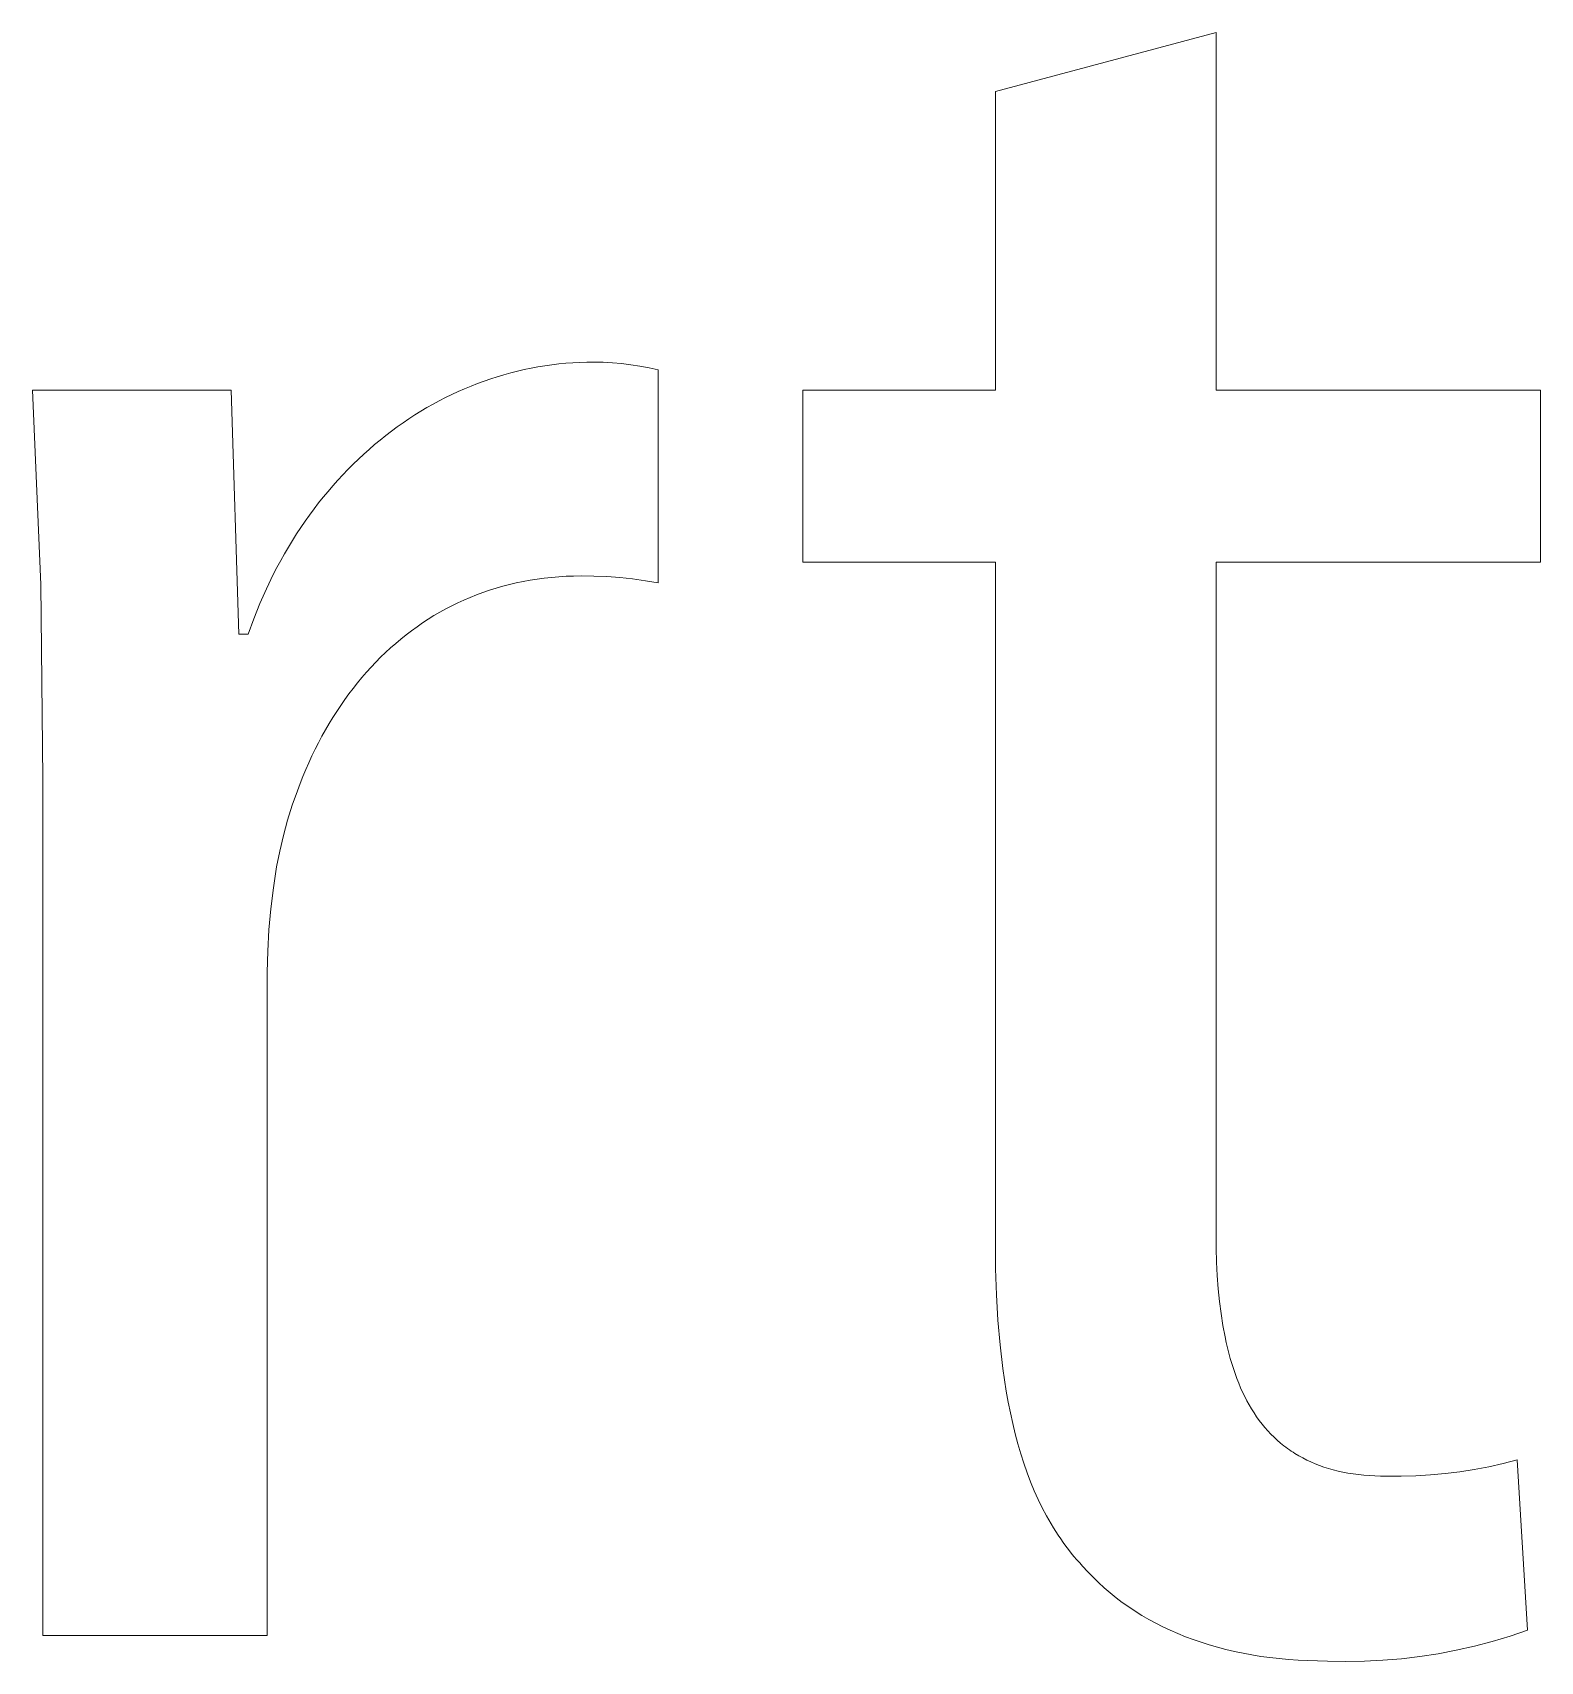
# Model space of a CAD drawing. Header units: millimetres. Extents: x -2542 to 6192, y -257 to 5845.
# Drawn here: x 3942.1 to 3993.4, y -111.1 to -55.8 of the extents above; entities that cross this region are included whole.
import ezdxf

# ---------------------------------------------------------------- set-up
doc = ezdxf.new("R2010")
doc.units = ezdxf.units.MM
doc.header["$MEASUREMENT"] = 0
doc.layers.add('Domyślny', color=7, linetype='Continuous', true_color=0x000000)

msp = doc.modelspace()

# ---------------------------------------------------------------- linework, layer by layer
at = {"layer": 'Domyślny', "color": 18, "lineweight": 15, "true_color": 0x000000}
for p, q in [((3974.825, -57.779), (3982.328, -55.773)), ((3982.328, -55.773), (3982.328, -67.929)), ((3974.825, -67.929), (3974.825, -57.779)), ((3960.461, -66.993), (3960.7, -66.98)), ((3960.7, -66.98), (3960.94, -66.972)), ((3960.94, -66.972), (3961.181, -66.97)), ((3961.181, -66.97), (3961.496, -66.977)), ((3961.496, -66.977), (3961.81, -66.994)), ((3957.672, -67.54), (3957.897, -67.468)), ((3957.897, -67.468), (3958.124, -67.4)), ((3958.124, -67.4), (3958.352, -67.337)), ((3958.352, -67.337), (3958.582, -67.279)), ((3958.582, -67.279), (3958.813, -67.226)), ((3958.813, -67.226), (3959.045, -67.178)), ((3959.045, -67.178), (3959.278, -67.134)), ((3959.278, -67.134), (3959.513, -67.096)), ((3959.513, -67.096), (3959.748, -67.063)), ((3959.748, -67.063), (3959.985, -67.034)), ((3959.985, -67.034), (3960.223, -67.011)), ((3960.223, -67.011), (3960.461, -66.993)), ((3961.81, -66.994), (3962.123, -67.021)), ((3962.123, -67.021), (3962.435, -67.059)), ((3962.435, -67.059), (3962.746, -67.106)), ((3962.746, -67.106), (3963.055, -67.164)), ((3963.055, -67.164), (3963.363, -67.231)), ((3963.363, -67.231), (3963.363, -74.473)), ((3942.386, -74.529), (3942.103, -67.929)), ((3942.103, -67.929), (3948.85, -67.929)), ((3948.85, -67.929), (3949.112, -76.218)), ((3956.138, -68.178), (3956.352, -68.073)), ((3956.352, -68.073), (3956.568, -67.972)), ((3956.568, -67.972), (3956.785, -67.877)), ((3956.785, -67.877), (3957.004, -67.786)), ((3957.004, -67.786), (3957.225, -67.699)), ((3957.225, -67.699), (3957.448, -67.617)), ((3957.448, -67.617), (3957.672, -67.54)), ((3968.281, -73.775), (3968.281, -67.929)), ((3968.281, -67.929), (3974.825, -67.929)), ((3982.328, -67.929), (3993.351, -67.929)), ((3993.351, -67.929), (3993.351, -73.775)), ((3955.096, -68.768), (3955.301, -68.641)), ((3955.301, -68.641), (3955.507, -68.519)), ((3955.507, -68.519), (3955.715, -68.401)), ((3955.715, -68.401), (3955.926, -68.287)), ((3955.926, -68.287), (3956.138, -68.178)), ((3954.3, -69.319), (3954.496, -69.175)), ((3954.496, -69.175), (3954.694, -69.035)), ((3954.694, -69.035), (3954.894, -68.9)), ((3954.894, -68.9), (3955.096, -68.768)), ((3953.727, -69.776), (3953.916, -69.62)), ((3953.916, -69.62), (3954.107, -69.467)), ((3954.107, -69.467), (3954.3, -69.319)), ((3952.997, -70.443), (3953.176, -70.27)), ((3953.176, -70.27), (3953.357, -70.101)), ((3953.357, -70.101), (3953.541, -69.937)), ((3953.541, -69.937), (3953.727, -69.776)), ((3952.478, -70.984), (3952.648, -70.8)), ((3952.648, -70.8), (3952.822, -70.619)), ((3952.822, -70.619), (3952.997, -70.443)), ((3951.983, -71.56), (3952.145, -71.364)), ((3952.145, -71.364), (3952.31, -71.172)), ((3952.31, -71.172), (3952.478, -70.984)), ((3951.516, -72.17), (3951.668, -71.963)), ((3951.668, -71.963), (3951.824, -71.76)), ((3951.824, -71.76), (3951.983, -71.56)), ((3951.219, -72.595), (3951.366, -72.381)), ((3951.366, -72.381), (3951.516, -72.17)), ((3950.798, -73.259), (3950.935, -73.034)), ((3950.935, -73.034), (3951.076, -72.813)), ((3951.076, -72.813), (3951.219, -72.595)), ((3950.535, -73.719), (3950.665, -73.487)), ((3950.665, -73.487), (3950.798, -73.259)), ((3950.285, -74.193), (3950.408, -73.954)), ((3950.408, -73.954), (3950.535, -73.719)), ((3974.825, -73.775), (3968.281, -73.775)), ((3974.825, -96.868), (3974.825, -73.775)), ((3993.351, -73.775), (3982.328, -73.775)), ((3982.328, -73.775), (3982.328, -96.606)), ((3942.452, -81.133), (3942.386, -74.529)), ((3949.828, -75.18), (3950.049, -74.68)), ((3950.049, -74.68), (3950.285, -74.193)), ((3957.63, -74.725), (3957.409, -74.801)), ((3957.854, -74.655), (3957.63, -74.725)), ((3958.08, -74.59), (3957.854, -74.655)), ((3958.309, -74.53), (3958.08, -74.59)), ((3958.541, -74.476), (3958.309, -74.53)), ((3958.776, -74.427), (3958.541, -74.476)), ((3959.013, -74.384), (3958.776, -74.427)), ((3959.253, -74.346), (3959.013, -74.384)), ((3959.495, -74.314), (3959.253, -74.346)), ((3959.74, -74.288), (3959.495, -74.314)), ((3959.987, -74.267), (3959.74, -74.288)), ((3960.238, -74.252), (3959.987, -74.267)), ((3960.49, -74.244), (3960.238, -74.252)), ((3960.745, -74.241), (3960.49, -74.244)), ((3961.184, -74.245), (3960.745, -74.241)), ((3961.622, -74.264), (3961.184, -74.245)), ((3962.059, -74.296), (3961.622, -74.264)), ((3962.496, -74.342), (3962.059, -74.296)), ((3962.93, -74.401), (3962.496, -74.342)), ((3963.363, -74.473), (3962.93, -74.401)), ((3949.622, -75.693), (3949.828, -75.18)), ((3956.347, -75.256), (3956.144, -75.362)), ((3956.554, -75.155), (3956.347, -75.256)), ((3956.764, -75.059), (3956.554, -75.155)), ((3956.976, -74.968), (3956.764, -75.059)), ((3957.191, -74.882), (3956.976, -74.968)), ((3957.409, -74.801), (3957.191, -74.882)), ((3949.432, -76.218), (3949.622, -75.693)), ((3955.358, -75.836), (3955.169, -75.966)), ((3955.55, -75.71), (3955.358, -75.836)), ((3955.745, -75.589), (3955.55, -75.71)), ((3955.943, -75.474), (3955.745, -75.589)), ((3956.144, -75.362), (3955.943, -75.474)), ((3949.112, -76.218), (3949.432, -76.218)), ((3954.62, -76.384), (3954.444, -76.532)), ((3954.8, -76.24), (3954.62, -76.384)), ((3954.983, -76.101), (3954.8, -76.24)), ((3955.169, -75.966), (3954.983, -76.101)), ((3954.1, -76.842), (3953.932, -77.004)), ((3954.27, -76.685), (3954.1, -76.842)), ((3954.444, -76.532), (3954.27, -76.685)), ((3953.607, -77.339), (3953.45, -77.513)), ((3953.768, -77.169), (3953.607, -77.339)), ((3953.932, -77.004), (3953.768, -77.169)), ((3953.145, -77.874), (3952.997, -78.06)), ((3953.296, -77.691), (3953.145, -77.874)), ((3953.45, -77.513), (3953.296, -77.691)), ((3952.711, -78.444), (3952.574, -78.642)), ((3952.852, -78.25), (3952.711, -78.444)), ((3952.997, -78.06), (3952.852, -78.25)), ((3952.309, -79.049), (3952.181, -79.258)), ((3952.439, -78.844), (3952.309, -79.049)), ((3952.574, -78.642), (3952.439, -78.844)), ((3951.937, -79.687), (3951.82, -79.907)), ((3952.057, -79.471), (3951.937, -79.687)), ((3952.181, -79.258), (3952.057, -79.471)), ((3951.707, -80.13), (3951.597, -80.357)), ((3951.82, -79.907), (3951.707, -80.13)), ((3951.388, -80.82), (3951.289, -81.056)), ((3951.49, -80.587), (3951.388, -80.82)), ((3951.597, -80.357), (3951.49, -80.587)), ((3942.452, -110.246), (3942.452, -81.133)), ((3951.193, -81.296), (3951.102, -81.539)), ((3951.289, -81.056), (3951.193, -81.296)), ((3951.102, -81.539), (3950.929, -82.034)), ((3950.929, -82.034), (3950.772, -82.541)), ((3950.772, -82.541), (3950.63, -83.059)), ((3950.503, -83.589), (3950.391, -84.129)), ((3950.63, -83.059), (3950.503, -83.589)), ((3950.391, -84.129), (3950.287, -84.84)), ((3950.287, -84.84), (3950.202, -85.554)), ((3950.202, -85.554), (3950.138, -86.27)), ((3950.138, -86.27), (3950.094, -86.988)), ((3950.094, -86.988), (3950.071, -87.706)), ((3950.071, -87.706), (3950.071, -110.246)), ((3974.834, -97.786), (3974.825, -96.868)), ((3982.328, -96.606), (3982.333, -97.09)), ((3982.333, -97.09), (3982.346, -97.561)), ((3974.864, -98.676), (3974.834, -97.786)), ((3982.346, -97.561), (3982.369, -98.019)), ((3982.369, -98.019), (3982.401, -98.463)), ((3982.401, -98.463), (3982.444, -98.893)), ((3974.914, -99.537), (3974.864, -98.676)), ((3982.444, -98.893), (3982.496, -99.309)), ((3974.985, -100.369), (3974.914, -99.537)), ((3982.496, -99.309), (3982.558, -99.712)), ((3982.558, -99.712), (3982.631, -100.1)), ((3982.631, -100.1), (3982.672, -100.289)), ((3975.079, -101.171), (3974.985, -100.369)), ((3982.672, -100.289), (3982.715, -100.475)), ((3982.715, -100.475), (3982.761, -100.656)), ((3982.761, -100.656), (3982.809, -100.835)), ((3975.134, -101.561), (3975.079, -101.171)), ((3982.809, -100.835), (3982.861, -101.009)), ((3982.861, -101.009), (3982.915, -101.18)), ((3982.915, -101.18), (3982.972, -101.347)), ((3975.196, -101.943), (3975.134, -101.561)), ((3982.972, -101.347), (3983.032, -101.511)), ((3983.032, -101.511), (3983.095, -101.67)), ((3983.095, -101.67), (3983.161, -101.827)), ((3983.161, -101.827), (3983.229, -101.979)), ((3975.263, -102.317), (3975.196, -101.943)), ((3975.336, -102.684), (3975.263, -102.317)), ((3983.229, -101.979), (3983.301, -102.128)), ((3983.301, -102.128), (3983.376, -102.272)), ((3983.376, -102.272), (3983.454, -102.414)), ((3975.415, -103.042), (3975.336, -102.684)), ((3983.454, -102.414), (3983.535, -102.551)), ((3983.535, -102.551), (3983.619, -102.684)), ((3983.619, -102.684), (3983.706, -102.814)), ((3983.706, -102.814), (3983.796, -102.94)), ((3983.796, -102.94), (3983.89, -103.062)), ((3975.501, -103.393), (3975.415, -103.042)), ((3975.592, -103.736), (3975.501, -103.393)), ((3983.89, -103.062), (3983.986, -103.18)), ((3983.986, -103.18), (3984.086, -103.294)), ((3984.086, -103.294), (3984.189, -103.404)), ((3984.189, -103.404), (3984.296, -103.51)), ((3984.296, -103.51), (3984.406, -103.613)), ((3975.691, -104.071), (3975.592, -103.736)), ((3975.795, -104.398), (3975.691, -104.071)), ((3984.406, -103.613), (3984.519, -103.711)), ((3984.519, -103.711), (3984.577, -103.759)), ((3984.577, -103.759), (3984.635, -103.805)), ((3984.635, -103.805), (3984.695, -103.851)), ((3984.695, -103.851), (3984.755, -103.896)), ((3984.755, -103.896), (3984.817, -103.939)), ((3984.817, -103.939), (3984.879, -103.982)), ((3984.879, -103.982), (3984.942, -104.024)), ((3984.942, -104.024), (3985.006, -104.064)), ((3985.006, -104.064), (3985.136, -104.142)), ((3975.907, -104.717), (3975.795, -104.398)), ((3985.136, -104.142), (3985.27, -104.217)), ((3985.27, -104.217), (3985.408, -104.287)), ((3985.408, -104.287), (3985.549, -104.353)), ((3985.549, -104.353), (3985.694, -104.414)), ((3985.694, -104.414), (3985.842, -104.472)), ((3985.842, -104.472), (3985.994, -104.526)), ((3985.994, -104.526), (3986.15, -104.575)), ((3986.15, -104.575), (3986.309, -104.62)), ((3986.309, -104.62), (3986.473, -104.661)), ((3990.608, -104.687), (3991.102, -104.61)), ((3991.102, -104.61), (3991.593, -104.517)), ((3991.593, -104.517), (3992.081, -104.408)), ((3992.081, -104.408), (3992.565, -104.284)), ((3992.565, -104.284), (3992.914, -110.072)), ((3976.025, -105.028), (3975.907, -104.717)), ((3976.149, -105.33), (3976.025, -105.028)), ((3986.473, -104.661), (3986.64, -104.698)), ((3986.64, -104.698), (3986.81, -104.73)), ((3986.81, -104.73), (3986.985, -104.758)), ((3986.985, -104.758), (3987.164, -104.782)), ((3987.164, -104.782), (3987.346, -104.802)), ((3987.346, -104.802), (3987.533, -104.817)), ((3987.533, -104.817), (3987.723, -104.828)), ((3987.723, -104.828), (3987.917, -104.834)), ((3987.917, -104.834), (3988.116, -104.837)), ((3988.116, -104.837), (3988.616, -104.839)), ((3988.616, -104.839), (3989.115, -104.825)), ((3989.115, -104.825), (3989.614, -104.795)), ((3989.614, -104.795), (3990.112, -104.749)), ((3990.112, -104.749), (3990.608, -104.687)), ((3976.281, -105.624), (3976.149, -105.33)), ((3976.42, -105.91), (3976.281, -105.624)), ((3976.565, -106.188), (3976.42, -105.91)), ((3976.718, -106.457), (3976.565, -106.188)), ((3976.797, -106.588), (3976.718, -106.457)), ((3976.878, -106.717), (3976.797, -106.588)), ((3976.961, -106.844), (3976.878, -106.717)), ((3977.046, -106.969), (3976.961, -106.844)), ((3977.132, -107.092), (3977.046, -106.969)), ((3977.221, -107.213), (3977.132, -107.092)), ((3977.311, -107.331), (3977.221, -107.213)), ((3977.403, -107.447), (3977.311, -107.331)), ((3977.497, -107.561), (3977.403, -107.447)), ((3977.593, -107.673), (3977.497, -107.561)), ((3977.691, -107.783), (3977.593, -107.673)), ((3977.791, -107.89), (3977.691, -107.783)), ((3977.966, -108.084), (3977.791, -107.89)), ((3978.147, -108.272), (3977.966, -108.084)), ((3978.334, -108.454), (3978.147, -108.272)), ((3978.527, -108.63), (3978.334, -108.454)), ((3978.725, -108.801), (3978.527, -108.63)), ((3978.93, -108.966), (3978.725, -108.801)), ((3979.14, -109.125), (3978.93, -108.966)), ((3979.357, -109.278), (3979.14, -109.125)), ((3979.578, -109.425), (3979.357, -109.278)), ((3979.806, -109.567), (3979.578, -109.425)), ((3980.039, -109.702), (3979.806, -109.567)), ((3980.277, -109.832), (3980.039, -109.702)), ((3980.521, -109.955), (3980.277, -109.832)), ((3980.77, -110.073), (3980.521, -109.955)), ((3981.025, -110.184), (3980.77, -110.073)), ((3992.914, -110.072), (3992.318, -110.273)), ((3950.071, -110.246), (3942.452, -110.246)), ((3981.285, -110.29), (3981.025, -110.184)), ((3981.55, -110.389), (3981.285, -110.29)), ((3981.82, -110.482), (3981.55, -110.389)), ((3982.095, -110.569), (3981.82, -110.482)), ((3982.375, -110.649), (3982.095, -110.569)), ((3982.661, -110.724), (3982.375, -110.649)), ((3991.105, -110.612), (3990.491, -110.751)), ((3991.714, -110.453), (3991.105, -110.612)), ((3992.318, -110.273), (3991.714, -110.453)), ((3982.951, -110.792), (3982.661, -110.724)), ((3983.246, -110.853), (3982.951, -110.792)), ((3983.545, -110.909), (3983.246, -110.853)), ((3983.85, -110.958), (3983.545, -110.909)), ((3984.159, -111), (3983.85, -110.958)), ((3984.473, -111.036), (3984.159, -111)), ((3984.791, -111.066), (3984.473, -111.036)), ((3985.114, -111.089), (3984.791, -111.066)), ((3985.441, -111.105), (3985.114, -111.089)), ((3985.773, -111.115), (3985.441, -111.105)), ((3986.109, -111.119), (3985.773, -111.115)), ((3986.739, -111.131), (3986.109, -111.119)), ((3987.368, -111.121), (3986.739, -111.131)), ((3987.997, -111.09), (3987.368, -111.121)), ((3988.625, -111.038), (3987.997, -111.09)), ((3989.25, -110.963), (3988.625, -111.038)), ((3989.872, -110.868), (3989.25, -110.963)), ((3990.491, -110.751), (3989.872, -110.868))]:
    msp.add_line(p, q, dxfattribs=at)

doc.saveas('drawing.dxf')
